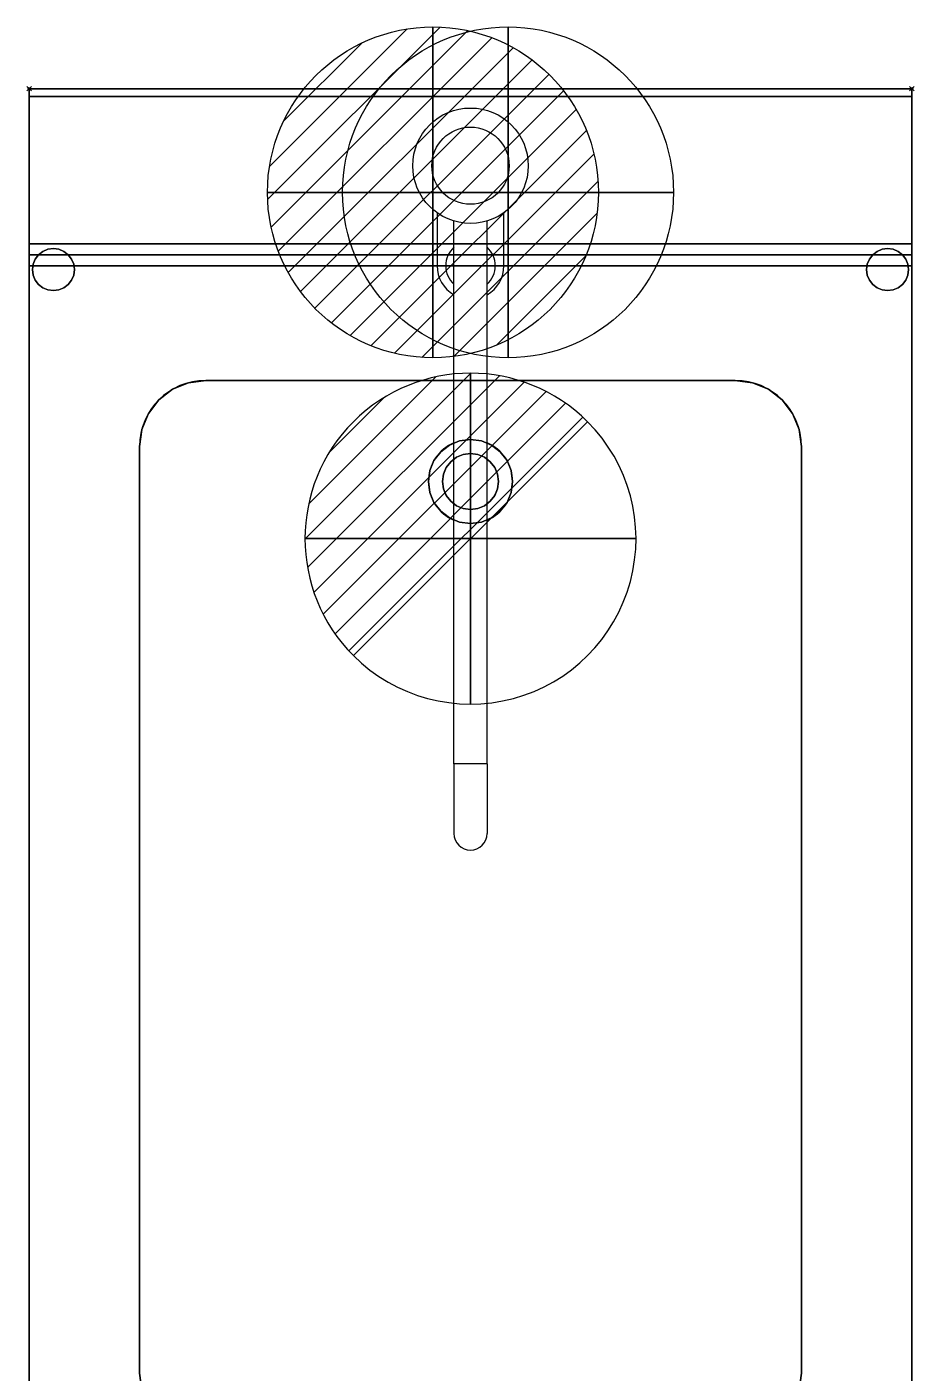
# Model space of a CAD drawing. Header units: millimetres. Extents: x -1 to 401, y -931 to 28.
# Drawn here: x -1 to 401, y -582 to 28 of the extents above; entities that cross this region are included whole.
import ezdxf

# ---------------------------------------------------------------- set-up
doc = ezdxf.new("R2010")
doc.units = ezdxf.units.MM
doc.header["$PDMODE"] = 35
for name, color, linetype in [('IQ_200_2D', 1, 'Continuous'), ('IQ_200_3D', 1, 'Continuous'), ('IQ_204_2D', 7, 'Continuous'), ('IQ_204_3D', 7, 'Continuous'), ('IQ_CON_COLDWATER_INT', 7, 'Continuous'), ('IQ_CON_DRAIN_INT', 7, 'Continuous'), ('IQ_CON_HOTWATHER_INT', 7, 'Continuous'), ('IQ_INS_3D', 3, 'Continuous')]:
    doc.layers.add(name, color=color, linetype=linetype)

# ---------------------------------------------------------------- blocks, each defined once
blk = doc.blocks.new('coldwater')
blk.add_circle((0, 0), 3)
at = {"extrusion": (-1, 0, 0)}
blk.add_circle((0, 0), 3, dxfattribs=at)
at = {"extrusion": (0, -1, 0)}
blk.add_circle((0, 0), 3, dxfattribs=at)
blk = doc.blocks.new('*X3')
at = {"color": 0}
for p, q in [((313.993, 2209.039), (321.505, 2216.552)), ((314.108, 2207.74), (322.804, 2216.436)), ((314.158, 2210.619), (319.926, 2216.386)), ((314.399, 2206.617), (323.928, 2216.145)), ((314.821, 2205.625), (324.919, 2215.723)), ((315.101, 2212.976), (317.568, 2215.443)), ((315.354, 2204.743), (325.801, 2215.191)), ((315.985, 2203.96), (326.584, 2214.559))]:
    blk.add_line(p, q, dxfattribs=at)
blk = doc.blocks.new('drain')
blk.add_line((-2.121, -2.121), (2.121, 2.121))
at = {"extrusion": (-1, 0, 0)}
blk.add_line((0, 2.121, -2.121), (0, -2.121, 2.121), dxfattribs=at)
at = {"extrusion": (0, -1, 0)}
blk.add_line((-2.121, 0, -2.121), (2.121, 0, 2.121), dxfattribs=at)
at = {"extrusion": (-1, 0, 0)}
for start, end in [(45, 225), (225, 45)]:
    blk.add_arc((0, 0), 3, start, end, dxfattribs=at)
for start, end in [(45, 225), (225, 45)]:
    blk.add_arc((0, 0), 3, start, end)
at = {"extrusion": (0, -1, 0)}
for start, end in [(45, 225), (225, 45)]:
    blk.add_arc((0, 0), 3, start, end, dxfattribs=at)
at = {"xscale": 0.4000000000000909, "yscale": 0.4000000000000909, "zscale": 0.4000000000000909}
blk.add_blockref('*X3', (-128.597, -883.621), dxfattribs=at)
at = {"extrusion": (-1, 0, 0), "xscale": 0.3999999999999773, "yscale": 0.3999999999999773, "zscale": 0.3999999999999773}
blk.add_blockref('*X3', (-128.597, -883.621), dxfattribs=at)
at = {"extrusion": (0, -1, 0), "xscale": 0.4000000000000909, "yscale": 0.4000000000000909, "zscale": 0.4000000000000909}
blk.add_blockref('*X3', (-128.597, -883.621), dxfattribs=at)
blk = doc.blocks.new('*X5')
at = {"color": 0}
for p, q in [((134.076, 2208.727), (141.893, 2216.545)), ((134.162, 2210.227), (140.393, 2216.459)), ((134.237, 2207.474), (143.147, 2216.384)), ((134.56, 2206.383), (144.238, 2216.061)), ((134.798, 2212.278), (138.342, 2215.822)), ((135.008, 2205.417), (145.203, 2215.612)), ((135.564, 2204.558), (146.062, 2215.057)), ((136.217, 2203.797), (146.823, 2214.403)), ((136.965, 2203.131), (147.489, 2213.655)), ((137.81, 2202.562), (148.059, 2212.811)), ((138.76, 2202.097), (148.523, 2211.861)), ((139.832, 2201.755), (148.865, 2210.788)), ((141.06, 2201.569), (149.052, 2209.561)), ((142.517, 2201.612), (149.009, 2208.104)), ((144.444, 2202.124), (148.496, 2206.177))]:
    blk.add_line(p, q, dxfattribs=at)
blk = doc.blocks.new('hotwater')
for p, q in [((0, 0, -3), (0, 0, -3)), ((3, 0), (3, 0))]:
    blk.add_line(p, q)
blk.add_circle((0, 0), 3)
at = {"extrusion": (-1, 0, 0)}
blk.add_circle((0, 0), 3, dxfattribs=at)
at = {"extrusion": (0, -1, 0)}
blk.add_circle((0, 0), 3, dxfattribs=at)
at = {"xscale": 0.4000000000000909, "yscale": 0.4000000000000909, "zscale": 0.4000000000000909}
blk.add_blockref('*X5', (-56.628, -883.621), dxfattribs=at)
at = {"extrusion": (-1, 0, 0), "xscale": 0.3999999999999773, "yscale": 0.3999999999999773, "zscale": 0.3999999999999773}
blk.add_blockref('*X5', (-56.628, -883.621), dxfattribs=at)
at = {"extrusion": (0, -1, 0), "xscale": 0.4000000000000909, "yscale": 0.4000000000000909, "zscale": 0.4000000000000909}
blk.add_blockref('*X5', (-56.628, -883.621), dxfattribs=at)

msp = doc.modelspace()

# ---------------------------------------------------------------- linework, layer by layer
at = {"layer": 'IQ_200_2D'}
for p, q in [((400, 0), (0, 0)), ((0, -930), (0, 0)), ((400, 0), (400, -930)), ((184.84, -56.23), (184.84, -80.26)), ((215.16, -80.26), (215.16, -56.23)), ((0, -75.35), (184.84, -75.35)), ((215.16, -75.35), (400, -75.35)), ((192.5, -132.28), (80, -132.28)), ((320, -132.28), (207.5, -132.28)), ((50, -162.28), (50, -582.28)), ((350, -582.28), (350, -162.28)), ((192.5, -306.05), (192.5, -337.67)), ((207.5, -306.05), (207.5, -337.67))]:
    msp.add_line(p, q, dxfattribs=at)
msp.add_circle((200, -34.92), 17.5, dxfattribs=at)
for centre, radius, start, end in [((200, -80.26), 11.25, 131.81031, 228.18969), ((200, -80.26), 11.25, 311.81031, 48.18969), ((200, -80.26), 15.16, 180, 240.33991), ((200, -80.26), 15.16, 299.66009, 0), ((80, -162.28), 30, 90, 180), ((320, -162.28), 30, 0, 90), ((200, -178.08), 19.1, 113.12075, 246.87925), ((200, -178.08), 19.1, 293.12075, 66.87925), ((200, -178.08), 12.7, 126.19613, 233.80387), ((200, -178.08), 12.7, 306.19613, 53.80387), ((200, -337.67), 7.5, 180, 0)]:
    msp.add_arc(centre, radius, start, end, dxfattribs=at)
at = {"layer": 'IQ_200_3D'}
for points in [[(400, 0, 649), (0, 0, 649), (0, 0, 911.47), (400, 0, 911.47)], [(400, -852.22, 649), (0, -852.22, 649), (0, 0, 649), (400, 0, 649)], [(400, -3.53, 915), (0, -3.53, 915), (0, -70.36, 915), (400, -70.36, 915)], [(400, -75.35, 910), (0, -75.35, 910), (0, -75.35, 905), (400, -75.35, 905)], [(320, -132.28, 700), (320, -132.28, 900), (80, -132.28, 900), (80, -132.28, 700)], [(50, -162.28, 700), (50, -162.28, 900), (50, -582.28, 900), (50, -582.28, 700)], [(350, -582.28, 700), (350, -582.28, 900), (350, -162.28, 900), (350, -162.28, 700)]]:
    msp.add_3dface(points, dxfattribs=at)
for points, invisible_edges in [([(0, -77.85, 900.67), (0, 0, 911.47), (0, 0, 649), (0, -79.06, 900.17)], 5), ([(0, -80.35, 900), (0, -79.06, 900.17), (0, 0, 649), (0, -852.22, 649)], 10), ([(400, -80.35, 900), (400, -852.22, 660.66), (400, -852.22, 649), (400, 0, 649)], 9), ([(400, -79.06, 900.17), (400, -80.35, 900), (400, 0, 649)], 14), ([(400, 0, 911.47), (400, -76.82, 901.46), (400, -77.85, 900.67), (400, 0, 649)], 5), ([(400, -79.06, 900.17), (400, 0, 649), (400, -77.85, 900.67)], 3), ([(400, -0.12, 912.39), (400, 0, 911.47), (0, 0, 911.47), (0, -0.12, 912.39)], 8), ([(0, -76.02, 902.5), (0, -75.52, 903.71), (0, -3.53, 915), (0, 0, 911.47)], 14), ([(0, -76.82, 901.46), (0, -76.02, 902.5), (0, 0, 911.47)], 14), ([(0, -77.85, 900.67), (0, -76.82, 901.46), (0, 0, 911.47)], 14), ([(0, -0.47, 913.24), (0, -0.12, 912.39), (0, 0, 911.47), (0, -1.03, 913.97)], 4), ([(0, -1.76, 914.53), (0, -1.03, 913.97), (0, 0, 911.47), (0, -2.61, 914.88)], 6), ([(0, -2.61, 914.88), (0, 0, 911.47), (0, -3.53, 915)], 3), ([(400, -0.12, 912.39), (0, -0.12, 912.39), (0, -0.47, 913.24), (400, -0.47, 913.24)], 5), ([(400, -0.47, 913.24), (0, -0.47, 913.24), (0, -1.03, 913.97), (400, -1.03, 913.97)], 5), ([(0, -1.76, 914.53), (400, -1.76, 914.53), (400, -1.03, 913.97), (0, -1.03, 913.97)], 5), ([(400, -1.76, 914.53), (0, -1.76, 914.53), (0, -2.61, 914.88), (400, -2.61, 914.88)], 5), ([(400, -2.61, 914.88), (0, -2.61, 914.88), (0, -3.53, 915), (400, -3.53, 915)], 1), ([(0, -75.52, 903.71), (0, -75.35, 905), (0, -70.36, 915), (0, -3.53, 915)], 10), ([(400, -76.02, 902.5), (400, -76.82, 901.46), (400, 0, 911.47), (400, -3.53, 915)], 14), ([(400, 0, 911.47), (400, -0.47, 913.24), (400, -1.03, 913.97), (400, -1.76, 914.53)], 9), ([(400, -2.61, 914.88), (400, -3.53, 915), (400, 0, 911.47), (400, -1.76, 914.53)], 6), ([(400, -0.47, 913.24), (400, 0, 911.47), (400, -0.12, 912.39)], 1), ([(400, -75.52, 903.71), (400, -76.02, 902.5), (400, -3.53, 915), (400, -70.36, 914.99)], 10), ([(400, -70.36, 914.99), (0, -70.36, 914.99), (0, -71.65, 914.82), (400, -71.65, 914.82)], 4), ([(0, -70.36, 915), (0, -75.35, 905), (0, -75.35, 910), (0, -71.65, 914.82)], 5), ([(400, -71.65, 914.82), (0, -71.65, 914.82), (0, -72.86, 914.32), (400, -72.86, 914.32)], 5), ([(0, -75.35, 910), (0, -73.89, 913.53), (0, -72.86, 914.32), (0, -71.65, 914.82)], 9), ([(400, -72.86, 914.32), (0, -72.86, 914.32), (0, -73.89, 913.53), (400, -73.89, 913.53)], 5), ([(400, -70.36, 914.99), (400, -75.35, 905), (400, -75.52, 903.71)], 13), ([(400, -75.35, 910), (400, -75.35, 905), (400, -70.36, 914.99), (400, -71.65, 914.82)], 10), ([(400, -72.86, 914.32), (400, -73.89, 913.53), (400, -75.35, 910), (400, -71.65, 914.82)], 6), ([(0, -74.68, 912.49), (400, -74.68, 912.49), (400, -73.89, 913.53), (0, -73.89, 913.53)], 5), ([(0, -75.35, 910), (0, -75.18, 911.29), (0, -74.68, 912.49), (0, -73.89, 913.53)], 8), ([(400, -74.68, 912.49), (0, -74.68, 912.49), (0, -75.18, 911.29), (400, -75.18, 911.29)], 5), ([(400, -75.18, 911.29), (0, -75.18, 911.29), (0, -75.35, 910), (400, -75.35, 910)], 1), ([(400, -75.52, 903.71), (400, -75.35, 905), (0, -75.35, 905), (0, -75.52, 903.71)], 8), ([(0, -76.02, 902.5), (400, -76.02, 902.5), (400, -75.52, 903.71), (0, -75.52, 903.71)], 5), ([(400, -76.02, 902.5), (0, -76.02, 902.5), (0, -76.82, 901.46), (400, -76.82, 901.46)], 5), ([(400, -76.82, 901.46), (0, -76.82, 901.46), (0, -77.85, 900.67), (400, -77.85, 900.67)], 5), ([(0, -79.06, 900.17), (400, -79.06, 900.17), (400, -77.85, 900.67), (0, -77.85, 900.67)], 5), ([(0, -80.35, 900), (400, -80.35, 900), (400, -79.06, 900.17), (0, -79.06, 900.17)], 4), ([(400, -74.68, 912.49), (400, -75.18, 911.29), (400, -75.35, 910), (400, -73.89, 913.53)], 4), ([(80, -132.28, 900), (320, -132.28, 900), (400, -80.35, 900), (0, -80.35, 900)], 10), ([(72.24, -133.31, 900), (80, -132.28, 900), (0, -80.35, 900)], 14), ([(58.79, -141.07, 900), (65, -136.3, 900), (0, -80.35, 900)], 14), ([(72.24, -133.31, 900), (0, -80.35, 900), (65, -136.3, 900)], 3), ([(54.02, -147.28, 900), (0, -80.35, 900), (51.02, -154.52, 900)], 3), ([(0, -80.35, 900), (54.02, -147.28, 900), (58.79, -141.07, 900)], 13), ([(50, -162.28, 900), (51.02, -154.52, 900), (0, -80.35, 900)], 14), ([(50, -582.28, 900), (50, -162.28, 900), (0, -80.35, 900), (0, -921.37, 900)], 10), ([(0, -921.37, 900), (0, -80.35, 900), (0, -857.61, 815.41), (0, -927.47, 885.27)], 10), ([(0, -852.22, 649), (0, -852.22, 660.66), (0, -80.35, 900)], 14), ([(0, -852.32, 661.42), (0, -852.59, 662.15), (0, -857.61, 815.41), (0, -80.35, 900)], 14), ([(0, -852.32, 661.42), (0, -80.35, 900), (0, -852.22, 660.66)], 3), ([(320, -132.28, 900), (327.76, -133.31, 900), (400, -80.35, 900)], 14), ([(327.76, -133.31, 900), (335, -136.3, 900), (400, -80.35, 900)], 14), ([(335, -136.3, 900), (341.21, -141.07, 900), (400, -80.35, 900)], 14), ([(345.98, -147.28, 900), (400, -80.35, 900), (341.21, -141.07, 900)], 3), ([(400, -80.35, 900), (345.98, -147.28, 900), (348.98, -154.52, 900)], 13), ([(348.98, -154.52, 900), (350, -162.28, 900), (400, -80.35, 900)], 14), ([(350, -582.28, 900), (348.98, -590.05, 900), (400, -921.37, 900), (400, -80.35, 900)], 10), ([(400, -80.35, 900), (350, -162.28, 900), (350, -582.28, 900)], 13), ([(400, -852.32, 661.42), (400, -80.35, 900), (400, -857.61, 815.41), (400, -852.59, 662.15)], 7), ([(400, -921.37, 900), (400, -927.47, 885.27), (400, -857.61, 815.41), (400, -80.35, 900)], 5), ([(400, -852.32, 661.42), (400, -852.22, 660.66), (400, -80.35, 900)], 14), ([(80, -132.28, 700), (51.02, -154.52, 700), (50, -162.28, 700), (187.73, -181.37, 700)], 13), ([(80, -132.28, 700), (58.79, -141.07, 700), (54.02, -147.28, 700), (51.02, -154.52, 700)], 9), ([(72.24, -133.31, 700), (65, -136.3, 700), (58.79, -141.07, 700), (80, -132.28, 700)], 4), ([(72.24, -133.31, 900), (65, -136.3, 900), (65, -136.3, 700), (72.24, -133.31, 700)], 10), ([(80, -132.28, 900), (72.24, -133.31, 900), (72.24, -133.31, 700), (80, -132.28, 700)], 2), ([(200, -165.38, 700), (203.29, -165.82, 700), (320, -132.28, 700), (80, -132.28, 700)], 10), ([(191.02, -169.1, 700), (80, -132.28, 700), (189, -171.73, 700)], 3), ([(193.65, -167.08, 700), (80, -132.28, 700), (191.02, -169.1, 700)], 3), ([(80, -132.28, 700), (187.3, -178.08, 700), (187.73, -174.8, 700)], 13), ([(187.73, -174.8, 700), (189, -171.73, 700), (80, -132.28, 700)], 14), ([(187.3, -178.08, 700), (80, -132.28, 700), (187.73, -181.37, 700)], 3), ([(196.71, -165.82, 700), (80, -132.28, 700), (193.65, -167.08, 700)], 3), ([(196.71, -165.82, 700), (200, -165.38, 700), (80, -132.28, 700)], 14), ([(203.29, -165.82, 700), (206.35, -167.08, 700), (320, -132.28, 700)], 14), ([(208.98, -169.1, 700), (320, -132.28, 700), (206.35, -167.08, 700)], 3), ([(320, -132.28, 700), (208.98, -169.1, 700), (211, -171.73, 700)], 13), ([(320, -132.28, 700), (211, -171.73, 700), (212.27, -174.8, 700)], 13), ([(350, -162.28, 700), (348.98, -154.52, 700), (320, -132.28, 700), (212.27, -181.37, 700)], 14), ([(212.7, -178.08, 700), (320, -132.28, 700), (212.27, -174.8, 700)], 3), ([(212.27, -181.37, 700), (320, -132.28, 700), (212.7, -178.08, 700)], 3), ([(327.76, -133.31, 900), (320, -132.28, 900), (320, -132.28, 700), (327.76, -133.31, 700)], 8), ([(345.98, -147.28, 700), (341.21, -141.07, 700), (320, -132.28, 700), (348.98, -154.52, 700)], 6), ([(341.21, -141.07, 700), (335, -136.3, 700), (327.76, -133.31, 700), (320, -132.28, 700)], 8), ([(335, -136.3, 900), (327.76, -133.31, 900), (327.76, -133.31, 700), (335, -136.3, 700)], 10), ([(58.79, -141.07, 700), (65, -136.3, 700), (65, -136.3, 900), (58.79, -141.07, 900)], 10), ([(341.21, -141.07, 900), (335, -136.3, 900), (335, -136.3, 700), (341.21, -141.07, 700)], 10), ([(58.79, -141.07, 900), (54.02, -147.28, 900), (54.02, -147.28, 700), (58.79, -141.07, 700)], 10), ([(341.21, -141.07, 700), (345.98, -147.28, 700), (345.98, -147.28, 900), (341.21, -141.07, 900)], 10), ([(54.02, -147.28, 900), (51.02, -154.52, 900), (51.02, -154.52, 700), (54.02, -147.28, 700)], 10), ([(348.98, -154.52, 900), (345.98, -147.28, 900), (345.98, -147.28, 700), (348.98, -154.52, 700)], 10), ([(51.02, -154.52, 900), (50, -162.28, 900), (50, -162.28, 700), (51.02, -154.52, 700)], 8), ([(350, -162.28, 900), (348.98, -154.52, 900), (348.98, -154.52, 700), (350, -162.28, 700)], 2), ([(193.65, -189.08, 700), (191.02, -187.06, 700), (50, -162.28, 700), (50, -582.28, 700)], 10), ([(189, -184.43, 700), (50, -162.28, 700), (191.02, -187.06, 700)], 3), ([(187.73, -181.37, 700), (50, -162.28, 700), (189, -184.43, 700)], 3), ([(186.49, -164.58, 700), (183.46, -168.53, 700), (183.46, -168.53, 703.2), (186.49, -164.58, 703.2)], 10), ([(183.46, -168.53, 703.2), (189, -171.73, 703.2), (191.02, -169.1, 703.2), (186.49, -164.58, 703.2)], 5), ([(190.45, -161.54, 700), (186.49, -164.58, 700), (186.49, -164.58, 703.2), (190.45, -161.54, 703.2)], 10), ([(193.65, -167.08, 703.2), (190.45, -161.54, 703.2), (186.49, -164.58, 703.2), (191.02, -169.1, 703.2)], 5), ([(195.06, -159.63, 700), (190.45, -161.54, 700), (190.45, -161.54, 703.2), (195.06, -159.63, 703.2)], 10), ([(196.71, -165.82, 703.2), (200, -165.38, 703.2), (195.06, -159.63, 703.2), (190.45, -161.54, 703.2)], 10), ([(190.45, -161.54, 703.2), (193.65, -167.08, 703.2), (196.71, -165.82, 703.2)], 13), ([(200, -158.98, 700), (195.06, -159.63, 700), (195.06, -159.63, 703.2), (200, -158.98, 703.2)], 10), ([(195.06, -159.63, 703.2), (200, -165.38, 703.2), (200, -158.98, 703.2)], 3), ([(200, -158.98, 703.2), (204.94, -159.63, 703.2), (204.94, -159.63, 700), (200, -158.98, 700)], 10), ([(203.29, -165.82, 703.2), (204.94, -159.63, 703.2), (200, -158.98, 703.2), (200, -165.38, 703.2)], 5), ([(204.94, -159.63, 703.2), (203.29, -165.82, 703.2), (206.35, -167.08, 703.2), (209.55, -161.54, 703.2)], 5), ([(206.35, -189.08, 700), (203.29, -190.35, 700), (350, -582.28, 700), (350, -162.28, 700)], 10), ([(209.55, -161.54, 700), (204.94, -159.63, 700), (204.94, -159.63, 703.2), (209.55, -161.54, 703.2)], 10), ([(208.98, -169.1, 703.2), (213.51, -164.58, 703.2), (209.55, -161.54, 703.2), (206.35, -167.08, 703.2)], 5), ([(206.35, -189.08, 700), (350, -162.28, 700), (208.98, -187.06, 700)], 3), ([(211, -184.43, 700), (208.98, -187.06, 700), (350, -162.28, 700)], 14), ([(211, -171.73, 703.2), (213.51, -164.58, 703.2), (208.98, -169.1, 703.2)], 3), ([(213.51, -164.58, 700), (209.55, -161.54, 700), (209.55, -161.54, 703.2), (213.51, -164.58, 703.2)], 10), ([(211, -184.43, 700), (350, -162.28, 700), (212.27, -181.37, 700)], 3), ([(211, -171.73, 703.2), (212.27, -174.8, 703.2), (216.54, -168.53, 703.2), (213.51, -164.58, 703.2)], 10), ([(216.54, -168.53, 700), (213.51, -164.58, 700), (213.51, -164.58, 703.2), (216.54, -168.53, 703.2)], 10), ([(183.46, -168.53, 700), (181.55, -173.14, 700), (181.55, -173.14, 703.2), (183.46, -168.53, 703.2)], 10), ([(187.73, -174.8, 703.2), (183.46, -168.53, 703.2), (181.55, -173.14, 703.2), (187.3, -178.08, 703.2)], 5), ([(187.73, -174.8, 703.2), (189, -171.73, 703.2), (183.46, -168.53, 703.2)], 14), ([(189, -171.73, 663.42), (187.73, -174.8, 663.42), (187.3, -178.08, 663.42), (200, -165.38, 663.42)], 12), ([(200, -165.38, 663.42), (187.3, -178.08, 663.42), (212.27, -174.8, 663.42), (208.98, -169.1, 663.42)], 15), ([(212.7, -178.08, 663.51), (200, -165.38, 663.51), (196.71, -165.82, 663.51), (187.3, -178.08, 663.51)], 13), ([(191.02, -169.1, 663.51), (189, -171.73, 663.51), (187.3, -178.08, 663.51), (196.71, -165.82, 663.51)], 14), ([(200, -190.78, 650.28), (187.3, -178.08, 650.28), (196.71, -165.82, 650.28), (212.27, -174.8, 650.28)], 15), ([(187.3, -178.08, 650.28), (189, -171.73, 650.28), (191.02, -169.1, 650.28), (196.71, -165.82, 650.28)], 13), ([(191.02, -169.1, 663.42), (189, -171.73, 663.42), (200, -165.38, 663.42), (196.71, -165.82, 663.42)], 10), ([(191.02, -169.1, 700), (189, -171.73, 700), (189, -171.73, 663.42), (191.02, -169.1, 663.42)], 10), ([(191.02, -169.1, 703.2), (189, -171.73, 703.2), (189, -171.73, 700), (191.02, -169.1, 700)], 10), ([(189, -171.73, 663.51), (191.02, -169.1, 663.51), (191.02, -169.1, 650.28), (189, -171.73, 650.28)], 10), ([(193.65, -167.08, 663.42), (191.02, -169.1, 663.42), (196.71, -165.82, 663.42)], 2), ([(191.02, -169.1, 663.51), (196.71, -165.82, 663.51), (193.65, -167.08, 663.51)], 1), ([(196.71, -165.82, 650.28), (191.02, -169.1, 650.28), (193.65, -167.08, 650.28)], 1), ([(193.65, -167.08, 700), (191.02, -169.1, 700), (191.02, -169.1, 663.42), (193.65, -167.08, 663.42)], 10), ([(193.65, -167.08, 703.2), (191.02, -169.1, 703.2), (191.02, -169.1, 700), (193.65, -167.08, 700)], 10), ([(191.02, -169.1, 663.51), (193.65, -167.08, 663.51), (193.65, -167.08, 650.28), (191.02, -169.1, 650.28)], 10), ([(196.71, -165.82, 700), (193.65, -167.08, 700), (193.65, -167.08, 663.42), (196.71, -165.82, 663.42)], 10), ([(196.71, -165.82, 703.2), (193.65, -167.08, 703.2), (193.65, -167.08, 700), (196.71, -165.82, 700)], 10), ([(193.65, -167.08, 663.51), (196.71, -165.82, 663.51), (196.71, -165.82, 650.28), (193.65, -167.08, 650.28)], 10), ([(200, -165.38, 700), (196.71, -165.82, 700), (196.71, -165.82, 663.42), (200, -165.38, 663.42)], 2), ([(196.71, -165.82, 700), (200, -165.38, 700), (200, -165.38, 703.2), (196.71, -165.82, 703.2)], 10), ([(200, -165.38, 650.28), (196.71, -165.82, 650.28), (196.71, -165.82, 663.51), (200, -165.38, 663.51)], 10), ([(212.27, -174.8, 650.28), (196.71, -165.82, 650.28), (200, -165.38, 650.28), (206.35, -167.08, 650.28)], 13), ([(203.29, -165.82, 663.42), (203.29, -165.82, 700), (200, -165.38, 700), (200, -165.38, 663.42)], 1), ([(200, -165.38, 663.42), (208.98, -169.1, 663.42), (206.35, -167.08, 663.42), (203.29, -165.82, 663.42)], 1), ([(200, -165.38, 700), (203.29, -165.82, 700), (203.29, -165.82, 703.2), (200, -165.38, 703.2)], 10), ([(200, -165.38, 663.51), (203.29, -165.82, 663.51), (203.29, -165.82, 650.28), (200, -165.38, 650.28)], 10), ([(206.35, -167.08, 663.51), (203.29, -165.82, 663.51), (200, -165.38, 663.51), (212.27, -174.8, 663.51)], 12), ([(212.7, -178.08, 663.51), (212.27, -174.8, 663.51), (200, -165.38, 663.51)], 14), ([(200, -165.38, 650.28), (203.29, -165.82, 650.28), (206.35, -167.08, 650.28)], 12), ([(206.35, -167.08, 663.42), (206.35, -167.08, 700), (203.29, -165.82, 700), (203.29, -165.82, 663.42)], 5), ([(206.35, -167.08, 703.2), (203.29, -165.82, 703.2), (203.29, -165.82, 700), (206.35, -167.08, 700)], 10), ([(203.29, -165.82, 663.51), (206.35, -167.08, 663.51), (206.35, -167.08, 650.28), (203.29, -165.82, 650.28)], 10), ([(208.98, -169.1, 663.42), (208.98, -169.1, 700), (206.35, -167.08, 700), (206.35, -167.08, 663.42)], 5), ([(208.98, -169.1, 703.2), (206.35, -167.08, 703.2), (206.35, -167.08, 700), (208.98, -169.1, 700)], 10), ([(206.35, -167.08, 663.51), (208.98, -169.1, 663.51), (208.98, -169.1, 650.28), (206.35, -167.08, 650.28)], 10), ([(211, -171.73, 663.51), (208.98, -169.1, 663.51), (206.35, -167.08, 663.51), (212.27, -174.8, 663.51)], 4), ([(211, -171.73, 650.28), (212.27, -174.8, 650.28), (206.35, -167.08, 650.28), (208.98, -169.1, 650.28)], 2), ([(208.98, -169.1, 663.42), (211, -171.73, 663.42), (211, -171.73, 700), (208.98, -169.1, 700)], 10), ([(211, -171.73, 663.42), (208.98, -169.1, 663.42), (212.27, -174.8, 663.42)], 2), ([(211, -171.73, 703.2), (208.98, -169.1, 703.2), (208.98, -169.1, 700), (211, -171.73, 700)], 10), ([(211, -171.73, 663.51), (211, -171.73, 650.28), (208.98, -169.1, 650.28), (208.98, -169.1, 663.51)], 5), ([(218.45, -173.14, 703.2), (216.54, -168.53, 703.2), (212.27, -174.8, 703.2), (212.7, -178.08, 703.2)], 10), ([(218.45, -173.14, 700), (216.54, -168.53, 700), (216.54, -168.53, 703.2), (218.45, -173.14, 703.2)], 10), ([(180.9, -178.08, 703.2), (181.55, -173.14, 703.2), (181.55, -173.14, 700), (180.9, -178.08, 700)], 2), ([(187.3, -178.08, 703.2), (181.55, -173.14, 703.2), (180.9, -178.08, 703.2)], 13), ([(187.3, -178.08, 663.51), (189, -171.73, 663.51), (187.73, -174.8, 663.51)], 1), ([(187.3, -178.08, 650.28), (187.73, -174.8, 650.28), (189, -171.73, 650.28)], 12), ([(187.3, -178.08, 663.42), (187.73, -174.8, 663.42), (187.73, -174.8, 700), (187.3, -178.08, 700)], 10), ([(212.27, -174.8, 663.42), (187.3, -178.08, 663.42), (203.29, -190.35, 663.42), (212.7, -178.08, 663.42)], 7), ([(187.73, -174.8, 703.2), (187.3, -178.08, 703.2), (187.3, -178.08, 700), (187.73, -174.8, 700)], 8), ([(187.3, -178.08, 663.51), (187.73, -174.8, 663.51), (187.73, -174.8, 650.28), (187.3, -178.08, 650.28)], 2), ([(189, -171.73, 700), (187.73, -174.8, 700), (187.73, -174.8, 663.42), (189, -171.73, 663.42)], 10), ([(189, -171.73, 703.2), (187.73, -174.8, 703.2), (187.73, -174.8, 700), (189, -171.73, 700)], 10), ([(187.73, -174.8, 663.51), (189, -171.73, 663.51), (189, -171.73, 650.28), (187.73, -174.8, 650.28)], 10), ([(212.7, -178.08, 650.28), (200, -190.78, 650.28), (212.27, -174.8, 650.28)], 3), ([(212.27, -174.8, 700), (211, -171.73, 700), (211, -171.73, 663.42), (212.27, -174.8, 663.42)], 10), ([(212.27, -174.8, 703.2), (211, -171.73, 703.2), (211, -171.73, 700), (212.27, -174.8, 700)], 10), ([(211, -171.73, 650.28), (211, -171.73, 663.51), (212.27, -174.8, 663.51), (212.27, -174.8, 650.28)], 5), ([(219.1, -178.08, 703.2), (218.45, -173.14, 703.2), (212.7, -178.08, 703.2), (212.27, -181.37, 703.2)], 10), ([(212.7, -178.08, 700), (212.27, -174.8, 700), (212.27, -174.8, 663.42), (212.7, -178.08, 663.42)], 10), ([(212.7, -178.08, 703.2), (212.27, -174.8, 703.2), (212.27, -174.8, 700), (212.7, -178.08, 700)], 2), ([(212.27, -174.8, 650.28), (212.27, -174.8, 663.51), (212.7, -178.08, 663.51), (212.7, -178.08, 650.28)], 1), ([(219.1, -178.08, 700), (218.45, -173.14, 700), (218.45, -173.14, 703.2), (219.1, -178.08, 703.2)], 2), ([(180.9, -178.08, 700), (181.55, -183.03, 700), (181.55, -183.03, 703.2), (180.9, -178.08, 703.2)], 2), ([(180.9, -178.08, 703.2), (181.55, -183.03, 703.2), (187.73, -181.37, 703.2), (187.3, -178.08, 703.2)], 10), ([(181.55, -183.03, 703.2), (183.46, -187.63, 703.2), (189, -184.43, 703.2), (187.73, -181.37, 703.2)], 10), ([(181.55, -183.03, 700), (183.46, -187.63, 700), (183.46, -187.63, 703.2), (181.55, -183.03, 703.2)], 10), ([(187.3, -178.08, 700), (187.73, -181.37, 700), (187.73, -181.37, 663.42), (187.3, -178.08, 663.42)], 10), ([(187.73, -181.37, 663.42), (189, -184.43, 663.42), (191.02, -187.06, 663.42), (187.3, -178.08, 663.42)], 4), ([(187.3, -178.08, 663.42), (191.02, -187.06, 663.42), (200, -190.78, 663.42), (203.29, -190.35, 663.42)], 11), ([(187.3, -178.08, 703.2), (187.73, -181.37, 703.2), (187.73, -181.37, 700), (187.3, -178.08, 700)], 2), ([(187.3, -178.08, 650.28), (187.73, -181.37, 650.28), (187.73, -181.37, 663.51), (187.3, -178.08, 663.51)], 2), ([(191.02, -187.06, 663.51), (187.3, -178.08, 663.51), (187.73, -181.37, 663.51), (189, -184.43, 663.51)], 1), ([(193.65, -189.08, 663.51), (200, -190.78, 663.51), (187.3, -178.08, 663.51), (191.02, -187.06, 663.51)], 7), ([(200, -190.78, 663.51), (208.98, -187.06, 663.51), (212.7, -178.08, 663.51), (187.3, -178.08, 663.51)], 15), ([(200, -190.78, 650.28), (196.71, -190.35, 650.28), (193.65, -189.08, 650.28), (187.3, -178.08, 650.28)], 12), ([(193.65, -189.08, 650.28), (191.02, -187.06, 650.28), (187.73, -181.37, 650.28), (187.3, -178.08, 650.28)], 10), ([(187.73, -181.37, 700), (189, -184.43, 700), (189, -184.43, 663.42), (187.73, -181.37, 663.42)], 10), ([(187.73, -181.37, 703.2), (189, -184.43, 703.2), (189, -184.43, 700), (187.73, -181.37, 700)], 10), ([(189, -184.43, 663.51), (187.73, -181.37, 663.51), (187.73, -181.37, 650.28), (189, -184.43, 650.28)], 10), ([(187.73, -181.37, 650.28), (191.02, -187.06, 650.28), (189, -184.43, 650.28)], 1), ([(208.98, -187.06, 650.28), (200, -190.78, 650.28), (212.7, -178.08, 650.28), (212.27, -181.37, 650.28)], 11), ([(212.7, -178.08, 663.42), (203.29, -190.35, 663.42), (211, -184.43, 663.42), (212.27, -181.37, 663.42)], 3), ([(208.98, -187.06, 663.51), (211, -184.43, 663.51), (212.27, -181.37, 663.51), (212.7, -178.08, 663.51)], 8), ([(208.98, -187.06, 650.28), (212.27, -181.37, 650.28), (211, -184.43, 650.28)], 1), ([(212.27, -181.37, 703.2), (211, -184.43, 703.2), (218.45, -183.03, 703.2), (219.1, -178.08, 703.2)], 10), ([(211, -184.43, 700), (212.27, -181.37, 700), (212.27, -181.37, 663.42), (211, -184.43, 663.42)], 10), ([(211, -184.43, 703.2), (212.27, -181.37, 703.2), (212.27, -181.37, 700), (211, -184.43, 700)], 10), ([(212.27, -181.37, 663.51), (211, -184.43, 663.51), (211, -184.43, 650.28), (212.27, -181.37, 650.28)], 10), ([(211, -184.43, 703.2), (213.51, -191.59, 703.2), (216.54, -187.63, 703.2), (218.45, -183.03, 703.2)], 9), ([(212.7, -178.08, 663.42), (212.27, -181.37, 663.42), (212.27, -181.37, 700), (212.7, -178.08, 700)], 10), ([(212.27, -181.37, 703.2), (212.7, -178.08, 703.2), (212.7, -178.08, 700), (212.27, -181.37, 700)], 8), ([(212.7, -178.08, 663.51), (212.27, -181.37, 663.51), (212.27, -181.37, 650.28), (212.7, -178.08, 650.28)], 2), ([(216.54, -187.63, 700), (218.45, -183.03, 700), (218.45, -183.03, 703.2), (216.54, -187.63, 703.2)], 10), ([(219.1, -178.08, 703.2), (218.45, -183.03, 703.2), (218.45, -183.03, 700), (219.1, -178.08, 700)], 2), ([(50, -582.28, 700), (196.71, -190.35, 700), (193.65, -189.08, 700)], 13), ([(191.02, -187.06, 703.2), (189, -184.43, 703.2), (183.46, -187.63, 703.2), (186.49, -191.59, 703.2)], 10), ([(183.46, -187.63, 700), (186.49, -191.59, 700), (186.49, -191.59, 703.2), (183.46, -187.63, 703.2)], 10), ([(186.49, -191.59, 703.2), (190.45, -194.62, 703.2), (193.65, -189.08, 703.2), (191.02, -187.06, 703.2)], 10), ([(189, -184.43, 700), (191.02, -187.06, 700), (191.02, -187.06, 663.42), (189, -184.43, 663.42)], 10), ([(189, -184.43, 703.2), (191.02, -187.06, 703.2), (191.02, -187.06, 700), (189, -184.43, 700)], 10), ([(191.02, -187.06, 663.51), (189, -184.43, 663.51), (189, -184.43, 650.28), (191.02, -187.06, 650.28)], 10), ([(193.65, -189.08, 703.2), (190.45, -194.62, 703.2), (196.71, -190.35, 703.2)], 3), ([(191.02, -187.06, 700), (193.65, -189.08, 700), (193.65, -189.08, 663.42), (191.02, -187.06, 663.42)], 10), ([(191.02, -187.06, 663.42), (193.65, -189.08, 663.42), (196.71, -190.35, 663.42), (200, -190.78, 663.42)], 8), ([(191.02, -187.06, 703.2), (193.65, -189.08, 703.2), (193.65, -189.08, 700), (191.02, -187.06, 700)], 10), ([(193.65, -189.08, 663.51), (191.02, -187.06, 663.51), (191.02, -187.06, 650.28), (193.65, -189.08, 650.28)], 10), ([(193.65, -189.08, 700), (196.71, -190.35, 700), (196.71, -190.35, 663.42), (193.65, -189.08, 663.42)], 10), ([(193.65, -189.08, 703.2), (196.71, -190.35, 703.2), (196.71, -190.35, 700), (193.65, -189.08, 700)], 10), ([(196.71, -190.35, 663.51), (193.65, -189.08, 663.51), (193.65, -189.08, 650.28), (196.71, -190.35, 650.28)], 10), ([(200, -190.78, 663.51), (193.65, -189.08, 663.51), (196.71, -190.35, 663.51)], 1), ([(203.29, -190.35, 663.51), (206.35, -189.08, 663.51), (208.98, -187.06, 663.51), (200, -190.78, 663.51)], 4), ([(208.98, -187.06, 650.28), (206.35, -189.08, 650.28), (203.29, -190.35, 650.28), (200, -190.78, 650.28)], 8), ([(211, -184.43, 663.42), (203.29, -190.35, 663.42), (206.35, -189.08, 663.42), (208.98, -187.06, 663.42)], 1), ([(203.29, -190.35, 700), (206.35, -189.08, 700), (206.35, -189.08, 663.42), (203.29, -190.35, 663.42)], 10), ([(203.29, -190.35, 703.2), (206.35, -189.08, 703.2), (206.35, -189.08, 700), (203.29, -190.35, 700)], 10), ([(206.35, -189.08, 703.2), (203.29, -190.35, 703.2), (204.94, -196.53, 703.2), (209.55, -194.62, 703.2)], 10), ([(206.35, -189.08, 663.51), (203.29, -190.35, 663.51), (203.29, -190.35, 650.28), (206.35, -189.08, 650.28)], 10), ([(206.35, -189.08, 700), (208.98, -187.06, 700), (208.98, -187.06, 663.42), (206.35, -189.08, 663.42)], 10), ([(206.35, -189.08, 703.2), (208.98, -187.06, 703.2), (208.98, -187.06, 700), (206.35, -189.08, 700)], 10), ([(209.55, -194.62, 703.2), (208.98, -187.06, 703.2), (206.35, -189.08, 703.2)], 13), ([(208.98, -187.06, 663.51), (206.35, -189.08, 663.51), (206.35, -189.08, 650.28), (208.98, -187.06, 650.28)], 10), ([(208.98, -187.06, 700), (211, -184.43, 700), (211, -184.43, 663.42), (208.98, -187.06, 663.42)], 10), ([(208.98, -187.06, 703.2), (211, -184.43, 703.2), (211, -184.43, 700), (208.98, -187.06, 700)], 10), ([(213.51, -191.59, 703.2), (211, -184.43, 703.2), (208.98, -187.06, 703.2), (209.55, -194.62, 703.2)], 5), ([(211, -184.43, 663.51), (208.98, -187.06, 663.51), (208.98, -187.06, 650.28), (211, -184.43, 650.28)], 10), ([(213.51, -191.59, 700), (216.54, -187.63, 700), (216.54, -187.63, 703.2), (213.51, -191.59, 703.2)], 10), ([(350, -582.28, 700), (203.29, -190.35, 700), (200, -190.78, 700), (50, -582.28, 700)], 13), ([(50, -582.28, 700), (200, -190.78, 700), (196.71, -190.35, 700)], 13), ([(186.49, -191.59, 700), (190.45, -194.62, 700), (190.45, -194.62, 703.2), (186.49, -191.59, 703.2)], 10), ([(195.06, -196.53, 703.2), (200, -190.78, 703.2), (196.71, -190.35, 703.2), (190.45, -194.62, 703.2)], 5), ([(190.45, -194.62, 700), (195.06, -196.53, 700), (195.06, -196.53, 703.2), (190.45, -194.62, 703.2)], 10), ([(200, -190.78, 703.2), (195.06, -196.53, 703.2), (200, -197.18, 703.2)], 13), ([(196.71, -190.35, 700), (200, -190.78, 700), (200, -190.78, 663.42), (196.71, -190.35, 663.42)], 8), ([(200, -190.78, 700), (196.71, -190.35, 700), (196.71, -190.35, 703.2), (200, -190.78, 703.2)], 10), ([(200, -190.78, 663.51), (196.71, -190.35, 663.51), (196.71, -190.35, 650.28), (200, -190.78, 650.28)], 10), ([(200, -190.78, 700), (203.29, -190.35, 700), (203.29, -190.35, 663.42), (200, -190.78, 663.42)], 2), ([(203.29, -190.35, 700), (200, -190.78, 700), (200, -190.78, 703.2), (203.29, -190.35, 703.2)], 10), ([(200, -197.18, 703.2), (204.94, -196.53, 703.2), (203.29, -190.35, 703.2), (200, -190.78, 703.2)], 10), ([(200, -190.78, 650.28), (203.29, -190.35, 650.28), (203.29, -190.35, 663.51), (200, -190.78, 663.51)], 10), ([(204.94, -196.53, 700), (209.55, -194.62, 700), (209.55, -194.62, 703.2), (204.94, -196.53, 703.2)], 10), ([(209.55, -194.62, 700), (213.51, -191.59, 700), (213.51, -191.59, 703.2), (209.55, -194.62, 703.2)], 10), ([(200, -197.18, 703.2), (195.06, -196.53, 703.2), (195.06, -196.53, 700), (200, -197.18, 700)], 10), ([(200, -197.18, 700), (204.94, -196.53, 700), (204.94, -196.53, 703.2), (200, -197.18, 703.2)], 10), ([(51.02, -590.05, 900), (50, -582.28, 900), (0, -921.37, 900)], 14), ([(50, -582.28, 900), (51.02, -590.05, 900), (51.02, -590.05, 700), (50, -582.28, 700)], 2), ([(80, -612.28, 700), (320, -612.28, 700), (350, -582.28, 700), (50, -582.28, 700)], 14), ([(80, -612.28, 700), (50, -582.28, 700), (51.02, -590.05, 700), (54.02, -597.28, 700)], 9), ([(348.98, -590.05, 700), (350, -582.28, 700), (320, -612.28, 700), (345.98, -597.28, 700)], 6), ([(348.98, -590.05, 900), (350, -582.28, 900), (350, -582.28, 700), (348.98, -590.05, 700)], 8)]:
    msp.add_3dface(points, dxfattribs=dict(at, invisible_edges=invisible_edges))
at = {"layer": 'IQ_204_2D'}
for p, q in [((192.5, -306.05), (192.5, -59.97)), ((207.5, -306.05), (207.5, -59.97)), ((207.5, -306.05), (192.5, -306.05))]:
    msp.add_line(p, q, dxfattribs=at)
msp.add_circle((200, -34.92), 26.15, dxfattribs=at)
at = {"layer": 'IQ_204_3D'}
for points, invisible_edges in [([(6.24, -73.75, 625), (11, -72.48, 625), (13.47, -72.8, 625), (20.2, -79.53, 625)], 13), ([(6.24, -73.75, 625), (8.53, -72.8, 625), (11, -72.48, 625)], 12), ([(8.53, -72.8, 625), (6.24, -73.75, 625), (6.24, -73.75, 649), (8.53, -72.8, 649)], 10), ([(11, -72.48, 625), (8.53, -72.8, 625), (8.53, -72.8, 649), (11, -72.48, 649)], 10), ([(11, -72.48, 649), (13.47, -72.8, 649), (13.47, -72.8, 625), (11, -72.48, 625)], 10), ([(15.76, -73.75, 625), (13.47, -72.8, 625), (13.47, -72.8, 649), (15.76, -73.75, 649)], 10), ([(17.74, -75.26, 625), (13.47, -72.8, 625), (15.76, -73.75, 625)], 1), ([(17.74, -75.26, 625), (19.25, -77.24, 625), (20.2, -79.53, 625), (13.47, -72.8, 625)], 12), ([(386.53, -72.8, 625), (389, -72.48, 625), (391.47, -72.8, 625), (380.75, -77.24, 625)], 12), ([(391.47, -72.8, 625), (393.76, -73.75, 625), (395.74, -75.26, 625), (380.75, -77.24, 625)], 12), ([(380.75, -77.24, 625), (382.26, -75.26, 625), (384.24, -73.75, 625), (386.53, -72.8, 625)], 8), ([(386.53, -72.8, 625), (384.24, -73.75, 625), (384.24, -73.75, 649), (386.53, -72.8, 649)], 10), ([(389, -72.48, 625), (386.53, -72.8, 625), (386.53, -72.8, 649), (389, -72.48, 649)], 10), ([(389, -72.48, 649), (391.47, -72.8, 649), (391.47, -72.8, 625), (389, -72.48, 625)], 10), ([(393.76, -73.75, 625), (391.47, -72.8, 625), (391.47, -72.8, 649), (393.76, -73.75, 649)], 10), ([(2.75, -77.24, 625), (4.26, -75.26, 625), (4.26, -88.74, 625), (1.8, -79.53, 625)], 6), ([(2.75, -77.24, 625), (1.8, -79.53, 625), (1.8, -79.53, 649), (2.75, -77.24, 649)], 10), ([(4.26, -75.26, 625), (2.75, -77.24, 625), (2.75, -77.24, 649), (4.26, -75.26, 649)], 10), ([(6.24, -73.75, 625), (4.26, -75.26, 625), (4.26, -75.26, 649), (6.24, -73.75, 649)], 10), ([(4.26, -88.74, 625), (4.26, -75.26, 625), (6.24, -73.75, 625), (20.2, -79.53, 625)], 13), ([(17.74, -75.26, 625), (15.76, -73.75, 625), (15.76, -73.75, 649), (17.74, -75.26, 649)], 10), ([(19.25, -77.24, 625), (17.74, -75.26, 625), (17.74, -75.26, 649), (19.25, -77.24, 649)], 10), ([(20.2, -79.53, 625), (19.25, -77.24, 625), (19.25, -77.24, 649), (20.2, -79.53, 649)], 10), ([(379.8, -84.47, 625), (379.47, -82, 625), (379.8, -79.53, 625), (380.75, -77.24, 625)], 8), ([(380.75, -77.24, 625), (379.8, -79.53, 625), (379.8, -79.53, 649), (380.75, -77.24, 649)], 10), ([(379.8, -84.47, 625), (380.75, -77.24, 625), (398.2, -79.53, 625), (393.76, -90.25, 625)], 15), ([(382.26, -75.26, 625), (380.75, -77.24, 625), (380.75, -77.24, 649), (382.26, -75.26, 649)], 10), ([(395.74, -75.26, 625), (397.25, -77.24, 625), (398.2, -79.53, 625), (380.75, -77.24, 625)], 12), ([(384.24, -73.75, 625), (382.26, -75.26, 625), (382.26, -75.26, 649), (384.24, -73.75, 649)], 10), ([(395.74, -75.26, 625), (393.76, -73.75, 625), (393.76, -73.75, 649), (395.74, -75.26, 649)], 10), ([(397.25, -77.24, 625), (395.74, -75.26, 625), (395.74, -75.26, 649), (397.25, -77.24, 649)], 10), ([(398.2, -79.53, 625), (397.25, -77.24, 625), (397.25, -77.24, 649), (398.2, -79.53, 649)], 10), ([(1.47, -82, 649), (1.8, -79.53, 649), (1.8, -79.53, 625), (1.47, -82, 625)], 2), ([(1.47, -82, 625), (1.8, -79.53, 625), (4.26, -88.74, 625), (2.75, -86.76, 625)], 10), ([(1.47, -82, 625), (1.8, -84.47, 625), (1.8, -84.47, 649), (1.47, -82, 649)], 2), ([(1.47, -82, 625), (2.75, -86.76, 625), (1.8, -84.47, 625)], 1), ([(1.8, -84.47, 625), (2.75, -86.76, 625), (2.75, -86.76, 649), (1.8, -84.47, 649)], 10), ([(15.76, -90.25, 625), (4.26, -88.74, 625), (20.2, -79.53, 625)], 15), ([(20.2, -79.53, 625), (19.25, -86.76, 625), (17.74, -88.74, 625), (15.76, -90.25, 625)], 9), ([(20.53, -82, 625), (20.2, -84.47, 625), (19.25, -86.76, 625), (20.2, -79.53, 625)], 4), ([(19.25, -86.76, 625), (20.2, -84.47, 625), (20.2, -84.47, 649), (19.25, -86.76, 649)], 10), ([(20.53, -82, 625), (20.2, -79.53, 625), (20.2, -79.53, 649), (20.53, -82, 649)], 2), ([(20.53, -82, 649), (20.2, -84.47, 649), (20.2, -84.47, 625), (20.53, -82, 625)], 2), ([(379.47, -82, 649), (379.8, -79.53, 649), (379.8, -79.53, 625), (379.47, -82, 625)], 2), ([(379.47, -82, 625), (379.8, -84.47, 625), (379.8, -84.47, 649), (379.47, -82, 649)], 2), ([(379.8, -84.47, 625), (380.75, -86.76, 625), (380.75, -86.76, 649), (379.8, -84.47, 649)], 10), ([(393.76, -90.25, 625), (391.47, -91.2, 625), (384.24, -90.25, 625), (379.8, -84.47, 625)], 14), ([(384.24, -90.25, 625), (382.26, -88.74, 625), (380.75, -86.76, 625), (379.8, -84.47, 625)], 8), ([(398.2, -79.53, 625), (398.2, -84.47, 625), (397.25, -86.76, 625), (393.76, -90.25, 625)], 13), ([(397.25, -86.76, 625), (398.2, -84.47, 625), (398.2, -84.47, 649), (397.25, -86.76, 649)], 10), ([(398.52, -82, 625), (398.2, -79.53, 625), (398.2, -79.53, 649), (398.52, -82, 649)], 2), ([(398.2, -79.53, 625), (398.52, -82, 625), (398.2, -84.47, 625)], 12), ([(398.52, -82, 649), (398.2, -84.47, 649), (398.2, -84.47, 625), (398.52, -82, 625)], 2), ([(2.75, -86.76, 625), (4.26, -88.74, 625), (4.26, -88.74, 649), (2.75, -86.76, 649)], 10), ([(4.26, -88.74, 625), (6.24, -90.25, 625), (6.24, -90.25, 649), (4.26, -88.74, 649)], 10), ([(15.76, -90.25, 625), (13.47, -91.2, 625), (11, -91.53, 625), (4.26, -88.74, 625)], 12), ([(8.53, -91.2, 625), (6.24, -90.25, 625), (4.26, -88.74, 625), (11, -91.53, 625)], 4), ([(6.24, -90.25, 625), (8.53, -91.2, 625), (8.53, -91.2, 649), (6.24, -90.25, 649)], 10), ([(11, -91.53, 649), (8.53, -91.2, 649), (8.53, -91.2, 625), (11, -91.53, 625)], 10), ([(11, -91.53, 625), (13.47, -91.2, 625), (13.47, -91.2, 649), (11, -91.53, 649)], 10), ([(13.47, -91.2, 625), (15.76, -90.25, 625), (15.76, -90.25, 649), (13.47, -91.2, 649)], 10), ([(15.76, -90.25, 625), (17.74, -88.74, 625), (17.74, -88.74, 649), (15.76, -90.25, 649)], 10), ([(17.74, -88.74, 625), (19.25, -86.76, 625), (19.25, -86.76, 649), (17.74, -88.74, 649)], 10), ([(380.75, -86.76, 625), (382.26, -88.74, 625), (382.26, -88.74, 649), (380.75, -86.76, 649)], 10), ([(382.26, -88.74, 625), (384.24, -90.25, 625), (384.24, -90.25, 649), (382.26, -88.74, 649)], 10), ([(384.24, -90.25, 625), (386.53, -91.2, 625), (386.53, -91.2, 649), (384.24, -90.25, 649)], 10), ([(389, -91.53, 625), (386.53, -91.2, 625), (384.24, -90.25, 625), (391.47, -91.2, 625)], 4), ([(389, -91.53, 649), (386.53, -91.2, 649), (386.53, -91.2, 625), (389, -91.53, 625)], 10), ([(389, -91.53, 625), (391.47, -91.2, 625), (391.47, -91.2, 649), (389, -91.53, 649)], 10), ([(391.47, -91.2, 625), (393.76, -90.25, 625), (393.76, -90.25, 649), (391.47, -91.2, 649)], 10), ([(393.76, -90.25, 625), (397.25, -86.76, 625), (395.74, -88.74, 625)], 1), ([(393.76, -90.25, 625), (395.74, -88.74, 625), (395.74, -88.74, 649), (393.76, -90.25, 649)], 10), ([(395.74, -88.74, 625), (397.25, -86.76, 625), (397.25, -86.76, 649), (395.74, -88.74, 649)], 10)]:
    msp.add_3dface(points, dxfattribs=dict(at, invisible_edges=invisible_edges))
at = {"layer": 'IQ_INS_3D'}
for p in [(0, 0), (400, 0)]:
    msp.add_point(p, dxfattribs=at)

# ---------------------------------------------------------------- block references
at = {"layer": 'IQ_CON_COLDWATER_INT', "xscale": 25, "yscale": 25, "zscale": 25}
msp.add_blockref('coldwater', (217, -47), dxfattribs=at)
at = {"layer": 'IQ_CON_DRAIN_INT', "xscale": 25, "yscale": 25, "zscale": 25}
msp.add_blockref('drain', (200, -204), dxfattribs=at)
at = {"layer": 'IQ_CON_HOTWATHER_INT', "xscale": 25, "yscale": 25, "zscale": 25}
msp.add_blockref('hotwater', (183, -47), dxfattribs=at)

doc.saveas('drawing.dxf')
